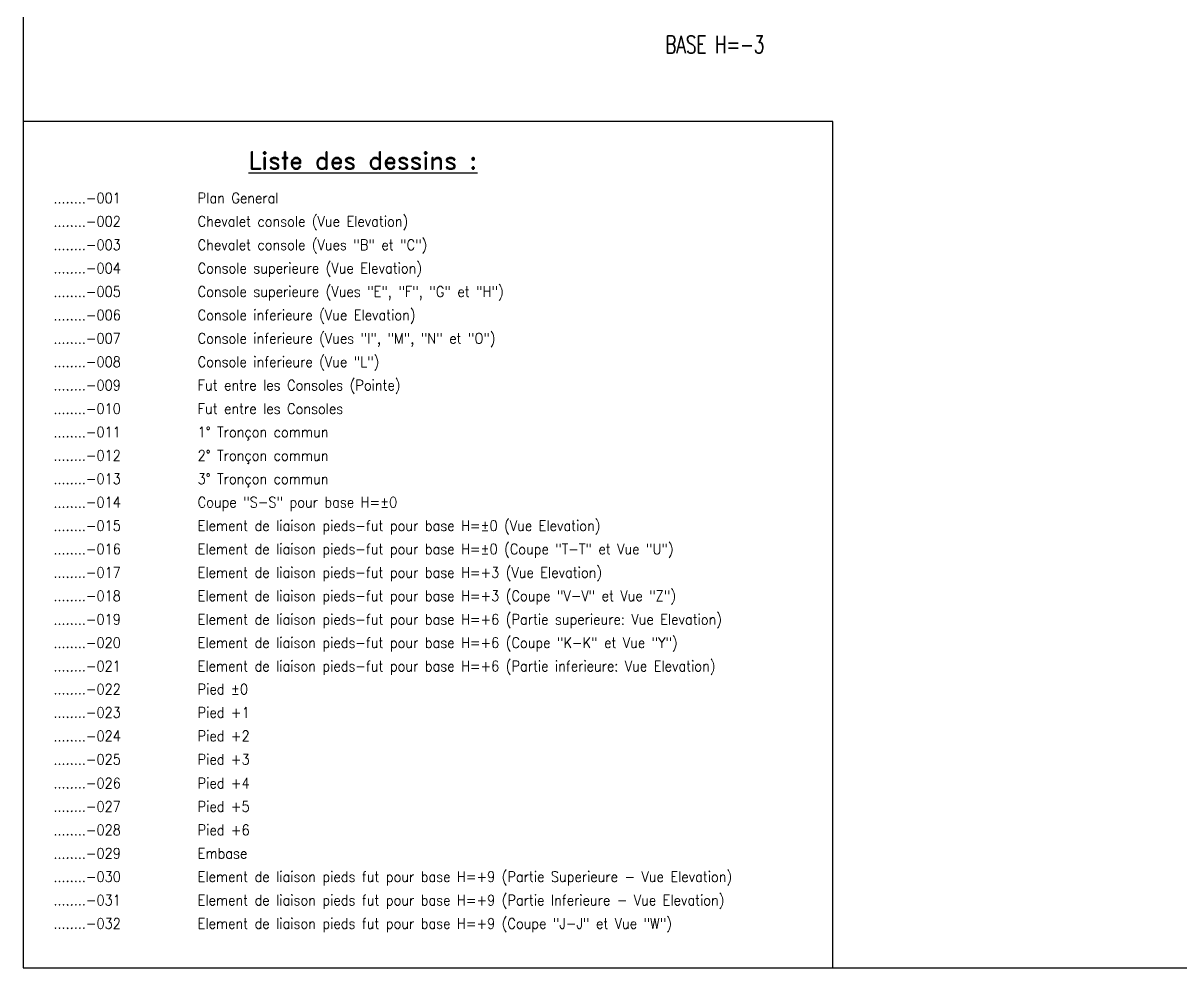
# Model space of a CAD drawing. Header units: millimetres. Extents: x 3750 to 125400, y 750 to 86850.
# Drawn here: x 3750 to 53188, y 750 to 41112 of the extents above; entities that cross this region are included whole.
import ezdxf
from ezdxf.enums import TextEntityAlignment as Align

# ---------------------------------------------------------------- set-up
doc = ezdxf.new("R2010")
doc.units = ezdxf.units.MM
doc.header["$LTSCALE"] = 1500
doc.layers.add('035B', color=7, linetype='Continuous')
doc.layers.add('LS', color=7, linetype='Continuous')
doc.styles.add('MONO', font='romans.shx', dxfattribs={"width": 0.7})
doc.styles.add('RD', font='ROMAND8.SHX', dxfattribs={"width": 0.7})

msp = doc.modelspace()

# ---------------------------------------------------------------- linework, layer by layer
at = {"layer": 'LS', "color": 8}
msp.add_lwpolyline([(3750, 86850), (3750, 750), (99150, 750), (99150, 12750), (125400, 12750), (125400, 86850), (3750, 86850)], close=True, dxfattribs=at)
at = {"layer": 'LS', "color": 3}
msp.add_lwpolyline([(3750, 750), (38326.419, 750), (38326.419, 36907.859), (3750, 36907.859)], close=True, dxfattribs=at)

# ---------------------------------------------------------------- texts
at = {"layer": '035B', "style": 'MONO', "width": 0.9}
for s, p in [('........-001', (5041.558, 33868.216)), ('Plan General', (11202.395, 33868.216)), ('........-002', (5041.558, 32868.216)), ('Chevalet console (Vue Elevation)', (11202.395, 32868.216)), ('........-003', (5041.558, 31868.216)), ('Chevalet console (Vues "B" et "C")', (11202.395, 31868.216)), ('........-004', (5041.558, 30868.216)), ('Console superieure (Vue Elevation)', (11202.395, 30868.216)), ('........-005', (5041.558, 29868.216)), ('Console superieure (Vues "E", "F", "G" et "H")', (11202.395, 29868.216)), ('........-006', (5041.558, 28868.216)), ('Console inferieure (Vue Elevation)', (11202.395, 28868.216)), ('........-007', (5041.558, 27868.216)), ('Console inferieure (Vues "I", "M", "N" et "O")', (11202.395, 27868.216)), ('........-008', (5041.558, 26868.216)), ('Console inferieure (Vue "L")', (11202.395, 26868.216)), ('........-009', (5041.558, 25868.216)), ('Fut entre les Consoles (Pointe)', (11202.395, 25868.216)), ('........-010', (5041.558, 24868.216)), ('Fut entre les Consoles', (11202.395, 24868.216)), ('........-011', (5041.558, 23868.216)), ('1° Tronçon commun', (11202.395, 23868.216)), ('........-012', (5041.558, 22868.216)), ('2° Tronçon commun', (11202.395, 22868.216)), ('........-013', (5041.558, 21868.216)), ('3° Tronçon commun', (11202.395, 21868.216)), ('........-014', (5041.558, 20868.216)), ('Coupe "S-S" pour base H=%%P0', (11202.395, 20868.216)), ('........-015', (5041.558, 19868.216)), ('Element de liaison pieds-fut pour base H=%%P0 (Vue Elevation)', (11202.395, 19868.216)), ('........-016', (5041.558, 18868.216)), ('Element de liaison pieds-fut pour base H=%%P0 (Coupe "T-T" et Vue "U")', (11202.395, 18868.216)), ('........-017', (5041.558, 17868.216)), ('Element de liaison pieds-fut pour base H=+3 (Vue Elevation)', (11202.395, 17868.216)), ('........-018', (5041.558, 16868.216)), ('Element de liaison pieds-fut pour base H=+3 (Coupe "V-V" et Vue "Z")', (11202.395, 16868.216)), ('........-019', (5041.558, 15868.216)), ('Element de liaison pieds-fut pour base H=+6 (Partie superieure: Vue Elevation)', (11202.395, 15868.216)), ('........-020', (5041.558, 14868.216)), ('Element de liaison pieds-fut pour base H=+6 (Coupe "K-K" et Vue "Y")', (11202.395, 14868.216)), ('........-021', (5041.558, 13868.216)), ('Element de liaison pieds-fut pour base H=+6 (Partie inferieure: Vue Elevation)', (11202.395, 13868.216)), ('........-022', (5041.558, 12884.498)), ('Pied %%P0', (11202.395, 12884.498)), ('........-023', (5041.558, 11884.498)), ('Pied +1', (11202.395, 11884.498)), ('........-024', (5041.558, 10884.498)), ('Pied +2', (11202.395, 10884.498)), ('Pied +3', (11202.395, 9884.498)), ('........-025', (5041.558, 9884.498)), ('........-026', (5041.558, 8868.216)), ('Pied +4', (11202.395, 8868.216)), ('........-027', (5041.558, 7868.216)), ('Pied +5', (11202.395, 7868.216)), ('........-028', (5041.558, 6868.216)), ('Pied +6', (11202.395, 6868.216)), ('........-029', (5041.558, 5868.216)), ('Embase', (11202.395, 5868.216)), ('Element de liaison pieds fut pour base H=+9 (Partie Superieure - Vue Elevation) ', (11202.395, 4868.216)), ('........-030', (5041.558, 4868.216)), ('........-031', (5041.558, 3868.216)), ('Element de liaison pieds fut pour base H=+9 (Partie Inferieure - Vue Elevation) ', (11202.395, 3868.216)), ('........-032', (5041.558, 2868.216)), ('Element de liaison pieds fut pour base H=+9 (Coupe "J-J" et Vue "W") ', (11202.395, 2868.216))]:
    msp.add_text(s, height=450, dxfattribs=at).set_placement(p, align=Align.TOP_LEFT)
at = {"layer": 'LS', "color": 3, "style": 'RD'}
msp.add_text('%%UListe des dessins :', height=750, dxfattribs=at).set_placement((13373.979, 34866.433))
at = {"layer": 'LS', "color": 3, "insert": (33289.765, 40200.721), "char_height": 750, "attachment_point": 5, "style": 'RD'}
msp.add_mtext('BASE H=-3', dxfattribs=at)

doc.saveas('drawing.dxf')
